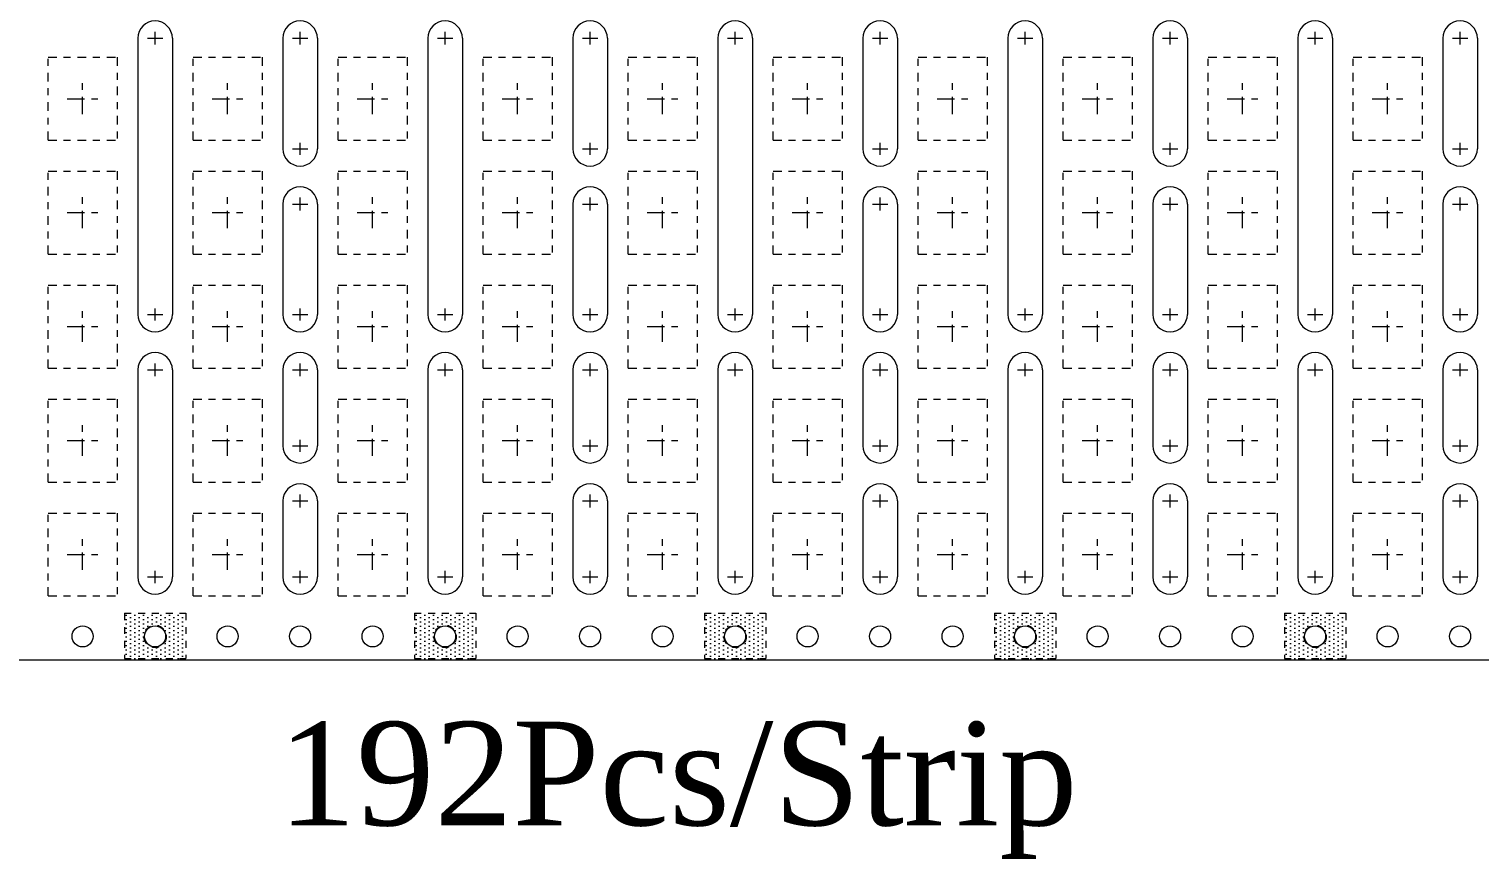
# Model space of a CAD drawing. Header units: inches. Extents: x -19 to 58, y -108 to 12.
# Drawn here: x 4.43 to 25.43, y -107.61 to -95.59 of the extents above; entities that cross this region are included whole.
import ezdxf

# ---------------------------------------------------------------- set-up
doc = ezdxf.new("R2010")
doc.units = ezdxf.units.IN
doc.header["$LTSCALE"] = 0.1
doc.header["$MEASUREMENT"] = 0
for name, pattern in [('ACANSTGL', [0.11811, 0.07874, -0.03937]), ('CENTER', [2, 1.25, -0.25, 0.25, -0.25]), ('HIDDEN', [0.375, 0.25, -0.125])]:
    doc.linetypes.add(name, pattern=pattern)
doc.layers.add('1', color=7, linetype='Continuous')
doc.layers.add('3D', color=4, linetype='Continuous')
doc.layers.add('1D', color=4, linetype='Continuous', lineweight=9)
doc.layers.add('P-L', color=7, linetype='HIDDEN', lineweight=13)

msp = doc.modelspace()

# ---------------------------------------------------------------- hatches: boundary and pattern name
at = {"layer": '1D'}
h = msp.add_hatch(dxfattribs=at)
h.set_pattern_fill('DOTS', color=0, angle=90, style=0)
h.set_pattern_definition([(90, (-2073.287314, 220.92029), (-0.0625, 0.03125), [0, -0.0625])])
h.paths.add_polyline_path([(5.8107, -104.04979), (5.8107, -104.70479), (6.7007, -104.70479), (6.7007, -104.04979)])
edge = h.paths.add_edge_path(flags=16)
edge.add_arc((6.2557, -104.38479), 0.1624, 0, 360)
h = msp.add_hatch(dxfattribs=at)
h.set_pattern_fill('DOTS', color=0, angle=90, style=0)
h.set_pattern_definition([(90, (-2069.087314, 220.92029), (-0.0625, 0.03125), [0, -0.0625])])
h.paths.add_polyline_path([(10.0107, -104.04979), (10.0107, -104.70479), (10.9007, -104.70479), (10.9007, -104.04979)])
edge = h.paths.add_edge_path(flags=16)
edge.add_arc((10.4557, -104.38479), 0.1624, 0, 360)
h = msp.add_hatch(dxfattribs=at)
h.set_pattern_fill('DOTS', color=0, angle=90, style=0)
h.set_pattern_definition([(90, (-2064.887314, 220.92029), (-0.0625, 0.03125), [0, -0.0625])])
h.paths.add_polyline_path([(14.2107, -104.04979), (14.2107, -104.70479), (15.1007, -104.70479), (15.1007, -104.04979)])
edge = h.paths.add_edge_path(flags=16)
edge.add_arc((14.6557, -104.38479), 0.1624, 0, 360)
h = msp.add_hatch(dxfattribs=at)
h.set_pattern_fill('DOTS', color=0, angle=90, style=0)
h.set_pattern_definition([(90, (-2060.687314, 220.92029), (-0.0625, 0.03125), [0, -0.0625])])
h.paths.add_polyline_path([(18.4107, -104.04979), (18.4107, -104.70479), (19.3007, -104.70479), (19.3007, -104.04979)])
edge = h.paths.add_edge_path(flags=16)
edge.add_arc((18.8557, -104.38479), 0.1624, 0, 360)
h = msp.add_hatch(dxfattribs=at)
h.set_pattern_fill('DOTS', color=0, angle=90, style=0)
h.set_pattern_definition([(90, (-2056.487314, 220.92029), (-0.0625, 0.03125), [0, -0.0625])])
h.paths.add_polyline_path([(22.6107, -104.04979), (22.6107, -104.70479), (23.5007, -104.70479), (23.5007, -104.04979)])
edge = h.paths.add_edge_path(flags=16)
edge.add_arc((23.0557, -104.38479), 0.1624, 0, 360)

# ---------------------------------------------------------------- linework, layer by layer
at = {"lineweight": 9}
msp.add_line((-12.1909, -104.72479), (37.3023, -104.72479), dxfattribs=at)
at = {"layer": '1', "lineweight": 9}
for centre in [(5.2057, -104.38479), (6.2557, -104.38479), (7.3057, -104.38479), (8.3557, -104.38479), (9.4057, -104.38479), (10.4557, -104.38479), (11.5057, -104.38479), (12.5557, -104.38479), (13.6057, -104.38479), (14.6557, -104.38479), (15.7057, -104.38479), (16.7557, -104.38479), (17.8057, -104.38479), (18.8557, -104.38479), (19.9057, -104.38479), (20.9557, -104.38479), (22.0057, -104.38479), (23.0557, -104.38479), (24.1057, -104.38479), (25.1557, -104.38479)]:
    msp.add_circle(centre, 0.1524, dxfattribs=at)
at = {"layer": '1D', "color": 0}
for p, q in [((6.00569, -95.72479), (6.00569, -99.72479)), ((6.50569, -95.72479), (6.50569, -99.72479)), ((8.10569, -95.72479), (8.10569, -97.32479)), ((8.60569, -95.72479), (8.60569, -97.32479)), ((10.20569, -95.72479), (10.20569, -99.72479)), ((10.70569, -95.72479), (10.70569, -99.72479)), ((12.30569, -95.72479), (12.30569, -97.32479)), ((12.80569, -95.72479), (12.80569, -97.32479)), ((14.40569, -95.72479), (14.40569, -99.72479)), ((14.90569, -95.72479), (14.90569, -99.72479)), ((16.50569, -95.72479), (16.50569, -97.32479)), ((17.00569, -95.72479), (17.00569, -97.32479)), ((18.60569, -95.72479), (18.60569, -99.72479)), ((19.10569, -95.72479), (19.10569, -99.72479)), ((20.70569, -95.72479), (20.70569, -97.32479)), ((21.20569, -95.72479), (21.20569, -97.32479)), ((22.80569, -95.72479), (22.80569, -99.72479)), ((23.30569, -95.72479), (23.30569, -99.72479)), ((24.90569, -95.72479), (24.90569, -97.32479)), ((25.40569, -95.72479), (25.40569, -97.32479)), ((8.10569, -98.12479), (8.10569, -99.72479)), ((8.60569, -98.12479), (8.60569, -99.72479)), ((12.30569, -98.12479), (12.30569, -99.72479)), ((12.80569, -98.12479), (12.80569, -99.72479)), ((16.50569, -98.12479), (16.50569, -99.72479)), ((17.00569, -98.12479), (17.00569, -99.72479)), ((20.70569, -98.12479), (20.70569, -99.72479)), ((21.20569, -98.12479), (21.20569, -99.72479)), ((24.90569, -98.12479), (24.90569, -99.72479)), ((25.40569, -98.12479), (25.40569, -99.72479)), ((6.00569, -100.52479), (6.00569, -103.52479)), ((6.50569, -100.52479), (6.50569, -103.52479)), ((8.10569, -100.52479), (8.10569, -101.62479)), ((8.60569, -100.52479), (8.60569, -101.62479)), ((10.20569, -100.52479), (10.20569, -103.52479)), ((10.70569, -100.52479), (10.70569, -103.52479)), ((12.30569, -100.52479), (12.30569, -101.62479)), ((12.80569, -100.52479), (12.80569, -101.62479)), ((14.40569, -100.52479), (14.40569, -103.52479)), ((14.90569, -100.52479), (14.90569, -103.52479)), ((16.50569, -100.52479), (16.50569, -101.62479)), ((17.00569, -100.52479), (17.00569, -101.62479)), ((18.60569, -100.52479), (18.60569, -103.52479)), ((19.10569, -100.52479), (19.10569, -103.52479)), ((20.70569, -100.52479), (20.70569, -101.62479)), ((21.20569, -100.52479), (21.20569, -101.62479)), ((22.80569, -100.52479), (22.80569, -103.52479)), ((23.30569, -100.52479), (23.30569, -103.52479)), ((24.90569, -100.52479), (24.90569, -101.62479)), ((25.40569, -100.52479), (25.40569, -101.62479)), ((8.10569, -102.42479), (8.10569, -103.52479)), ((8.60569, -102.42479), (8.60569, -103.52479)), ((12.30569, -102.42479), (12.30569, -103.52479)), ((12.80569, -102.42479), (12.80569, -103.52479)), ((16.50569, -102.42479), (16.50569, -103.52479)), ((17.00569, -102.42479), (17.00569, -103.52479)), ((20.70569, -102.42479), (20.70569, -103.52479)), ((21.20569, -102.42479), (21.20569, -103.52479)), ((24.90569, -102.42479), (24.90569, -103.52479)), ((25.40569, -102.42479), (25.40569, -103.52479))]:
    msp.add_line(p, q, dxfattribs=at)
at = {"layer": '1D', "linetype": 'ACANSTGL', "ltscale": 10}
for p, q in [((5.8107, -104.04979), (6.7007, -104.04979)), ((5.8107, -104.04979), (5.8107, -104.70479)), ((6.7007, -104.04979), (6.7007, -104.70479)), ((10.0107, -104.04979), (10.9007, -104.04979)), ((10.0107, -104.04979), (10.0107, -104.70479)), ((10.9007, -104.04979), (10.9007, -104.70479)), ((14.2107, -104.04979), (15.1007, -104.04979)), ((14.2107, -104.04979), (14.2107, -104.70479)), ((15.1007, -104.04979), (15.1007, -104.70479)), ((18.4107, -104.04979), (19.3007, -104.04979)), ((18.4107, -104.04979), (18.4107, -104.70479)), ((19.3007, -104.04979), (19.3007, -104.70479)), ((22.6107, -104.04979), (23.5007, -104.04979)), ((22.6107, -104.04979), (22.6107, -104.70479)), ((23.5007, -104.04979), (23.5007, -104.70479)), ((5.8107, -104.70479), (6.7007, -104.70479)), ((10.0107, -104.70479), (10.9007, -104.70479)), ((14.2107, -104.70479), (15.1007, -104.70479)), ((18.4107, -104.70479), (19.3007, -104.70479)), ((22.6107, -104.70479), (23.5007, -104.70479))]:
    msp.add_line(p, q, dxfattribs=at)
at = {"layer": '1D', "color": 0}
for centre, start, end in [((6.25569, -95.72479), 0, 180), ((8.35569, -95.72479), 0, 180), ((10.45569, -95.72479), 0, 180), ((12.55569, -95.72479), 0, 180), ((14.65569, -95.72479), 0, 180), ((16.75569, -95.72479), 0, 180), ((18.85569, -95.72479), 0, 180), ((20.95569, -95.72479), 0, 180), ((23.05569, -95.72479), 0, 180), ((25.15569, -95.72479), 0, 180), ((8.35569, -97.32479), 180, 0), ((12.55569, -97.32479), 180, 0), ((16.75569, -97.32479), 180, 0), ((20.95569, -97.32479), 180, 0), ((25.15569, -97.32479), 180, 0), ((8.35569, -98.12479), 0, 180), ((12.55569, -98.12479), 0, 180), ((16.75569, -98.12479), 0, 180), ((20.95569, -98.12479), 0, 180), ((25.15569, -98.12479), 0, 180), ((6.25569, -99.72479), 180, 0), ((6.25569, -99.72479), 180, 0), ((8.35569, -99.72479), 180, 0), ((10.45569, -99.72479), 180, 0), ((10.45569, -99.72479), 180, 0), ((12.55569, -99.72479), 180, 0), ((14.65569, -99.72479), 180, 0), ((14.65569, -99.72479), 180, 0), ((16.75569, -99.72479), 180, 0), ((18.85569, -99.72479), 180, 0), ((18.85569, -99.72479), 180, 0), ((20.95569, -99.72479), 180, 0), ((23.05569, -99.72479), 180, 0), ((25.15569, -99.72479), 180, 0), ((6.25569, -100.52479), 0, 180), ((8.35569, -100.52479), 0, 180), ((10.45569, -100.52479), 0, 180), ((12.55569, -100.52479), 0, 180), ((14.65569, -100.52479), 0, 180), ((16.75569, -100.52479), 0, 180), ((18.85569, -100.52479), 0, 180), ((20.95569, -100.52479), 0, 180), ((23.05569, -100.52479), 0, 180), ((25.15569, -100.52479), 0, 180), ((8.35569, -101.62479), 180, 0), ((12.55569, -101.62479), 180, 0), ((16.75569, -101.62479), 180, 0), ((20.95569, -101.62479), 180, 0), ((25.15569, -101.62479), 180, 0), ((8.35569, -102.42479), 0, 180), ((12.55569, -102.42479), 0, 180), ((16.75569, -102.42479), 0, 180), ((20.95569, -102.42479), 0, 180), ((25.15569, -102.42479), 0, 180), ((6.25569, -103.52479), 180, 0), ((8.35569, -103.52479), 180, 0), ((10.45569, -103.52479), 180, 0), ((12.55569, -103.52479), 180, 0), ((14.65569, -103.52479), 180, 0), ((16.75569, -103.52479), 180, 0), ((18.85569, -103.52479), 180, 0), ((20.95569, -103.52479), 180, 0), ((23.05569, -103.52479), 180, 0), ((25.15569, -103.52479), 180, 0)]:
    msp.add_arc(centre, 0.25, start, end, dxfattribs=at)
at = {"layer": '3D', "color": 1, "linetype": 'CENTER', "lineweight": 5, "ltscale": 2}
for p, q in [((6.14442, -95.72479), (6.36697, -95.72479)), ((6.25569, -95.81717), (6.25569, -95.63241)), ((8.24442, -95.72479), (8.46697, -95.72479)), ((8.35569, -95.81717), (8.35569, -95.63241)), ((10.34442, -95.72479), (10.56697, -95.72479)), ((10.45569, -95.81717), (10.45569, -95.63241)), ((12.44442, -95.72479), (12.66697, -95.72479)), ((12.55569, -95.81717), (12.55569, -95.63241)), ((14.54442, -95.72479), (14.76697, -95.72479)), ((14.65569, -95.81717), (14.65569, -95.63241)), ((16.64442, -95.72479), (16.86697, -95.72479)), ((16.75569, -95.81717), (16.75569, -95.63241)), ((18.74442, -95.72479), (18.96697, -95.72479)), ((18.85569, -95.81717), (18.85569, -95.63241)), ((20.84442, -95.72479), (21.06697, -95.72479)), ((20.95569, -95.81717), (20.95569, -95.63241)), ((22.94442, -95.72479), (23.16697, -95.72479)), ((23.05569, -95.81717), (23.05569, -95.63241)), ((25.04442, -95.72479), (25.26697, -95.72479)), ((25.15569, -95.81717), (25.15569, -95.63241)), ((8.24442, -97.32479), (8.46697, -97.32479)), ((8.35569, -97.4124), (8.35569, -97.23718)), ((12.44442, -97.32479), (12.66697, -97.32479)), ((12.55569, -97.4124), (12.55569, -97.23718)), ((16.64442, -97.32479), (16.86697, -97.32479)), ((16.75569, -97.4124), (16.75569, -97.23718)), ((20.84442, -97.32479), (21.06697, -97.32479)), ((20.95569, -97.4124), (20.95569, -97.23718)), ((25.04442, -97.32479), (25.26697, -97.32479)), ((25.15569, -97.4124), (25.15569, -97.23718)), ((8.35569, -98.21717), (8.35569, -98.03241)), ((12.55569, -98.21717), (12.55569, -98.03241)), ((16.75569, -98.21717), (16.75569, -98.03241)), ((20.95569, -98.21717), (20.95569, -98.03241)), ((25.15569, -98.21717), (25.15569, -98.03241)), ((8.24442, -98.12479), (8.46697, -98.12479)), ((12.44442, -98.12479), (12.66697, -98.12479)), ((16.64442, -98.12479), (16.86697, -98.12479)), ((20.84442, -98.12479), (21.06697, -98.12479)), ((25.04442, -98.12479), (25.26697, -98.12479)), ((6.14442, -99.72479), (6.36697, -99.72479)), ((6.14442, -99.72479), (6.36697, -99.72479)), ((6.25569, -99.8124), (6.25569, -99.63718)), ((6.25569, -99.8124), (6.25569, -99.63718)), ((8.24442, -99.72479), (8.46697, -99.72479)), ((8.35569, -99.8124), (8.35569, -99.63718)), ((10.34442, -99.72479), (10.56697, -99.72479)), ((10.34442, -99.72479), (10.56697, -99.72479)), ((10.45569, -99.8124), (10.45569, -99.63718)), ((10.45569, -99.8124), (10.45569, -99.63718)), ((12.44442, -99.72479), (12.66697, -99.72479)), ((12.55569, -99.8124), (12.55569, -99.63718)), ((14.54442, -99.72479), (14.76697, -99.72479)), ((14.54442, -99.72479), (14.76697, -99.72479)), ((14.65569, -99.8124), (14.65569, -99.63718)), ((14.65569, -99.8124), (14.65569, -99.63718)), ((16.64442, -99.72479), (16.86697, -99.72479)), ((16.75569, -99.8124), (16.75569, -99.63718)), ((18.74442, -99.72479), (18.96697, -99.72479)), ((18.74442, -99.72479), (18.96697, -99.72479)), ((18.85569, -99.8124), (18.85569, -99.63718)), ((18.85569, -99.8124), (18.85569, -99.63718)), ((20.84442, -99.72479), (21.06697, -99.72479)), ((20.95569, -99.8124), (20.95569, -99.63718)), ((22.94442, -99.72479), (23.16697, -99.72479)), ((22.94442, -99.72479), (23.16697, -99.72479)), ((23.05569, -99.8124), (23.05569, -99.63718)), ((23.05569, -99.8124), (23.05569, -99.63718)), ((25.04442, -99.72479), (25.26697, -99.72479)), ((25.15569, -99.8124), (25.15569, -99.63718)), ((6.14442, -100.52479), (6.36697, -100.52479)), ((6.25569, -100.61717), (6.25569, -100.43241)), ((8.24442, -100.52479), (8.46697, -100.52479)), ((8.35569, -100.61717), (8.35569, -100.43241)), ((10.34442, -100.52479), (10.56697, -100.52479)), ((10.45569, -100.61717), (10.45569, -100.43241)), ((12.44442, -100.52479), (12.66697, -100.52479)), ((12.55569, -100.61717), (12.55569, -100.43241)), ((14.54442, -100.52479), (14.76697, -100.52479)), ((14.65569, -100.61717), (14.65569, -100.43241)), ((16.64442, -100.52479), (16.86697, -100.52479)), ((16.75569, -100.61717), (16.75569, -100.43241)), ((18.74442, -100.52479), (18.96697, -100.52479)), ((18.85569, -100.61717), (18.85569, -100.43241)), ((20.84442, -100.52479), (21.06697, -100.52479)), ((20.95569, -100.61717), (20.95569, -100.43241)), ((22.94442, -100.52479), (23.16697, -100.52479)), ((23.05569, -100.61717), (23.05569, -100.43241)), ((25.04442, -100.52479), (25.26697, -100.52479)), ((25.15569, -100.61717), (25.15569, -100.43241)), ((8.24442, -101.62479), (8.46697, -101.62479)), ((8.35569, -101.7124), (8.35569, -101.53718)), ((12.44442, -101.62479), (12.66697, -101.62479)), ((12.55569, -101.7124), (12.55569, -101.53718)), ((16.64442, -101.62479), (16.86697, -101.62479)), ((16.75569, -101.7124), (16.75569, -101.53718)), ((20.84442, -101.62479), (21.06697, -101.62479)), ((20.95569, -101.7124), (20.95569, -101.53718)), ((25.04442, -101.62479), (25.26697, -101.62479)), ((25.15569, -101.7124), (25.15569, -101.53718)), ((8.24442, -102.42479), (8.46697, -102.42479)), ((8.35569, -102.51717), (8.35569, -102.33241)), ((12.44442, -102.42479), (12.66697, -102.42479)), ((12.55569, -102.51717), (12.55569, -102.33241)), ((16.64442, -102.42479), (16.86697, -102.42479)), ((16.75569, -102.51717), (16.75569, -102.33241)), ((20.84442, -102.42479), (21.06697, -102.42479)), ((20.95569, -102.51717), (20.95569, -102.33241)), ((25.04442, -102.42479), (25.26697, -102.42479)), ((25.15569, -102.51717), (25.15569, -102.33241)), ((6.14442, -103.52479), (6.36697, -103.52479)), ((6.25569, -103.6124), (6.25569, -103.43718)), ((8.24442, -103.52479), (8.46697, -103.52479)), ((8.35569, -103.6124), (8.35569, -103.43718)), ((10.34442, -103.52479), (10.56697, -103.52479)), ((10.45569, -103.6124), (10.45569, -103.43718)), ((12.44442, -103.52479), (12.66697, -103.52479)), ((12.55569, -103.6124), (12.55569, -103.43718)), ((14.54442, -103.52479), (14.76697, -103.52479)), ((14.65569, -103.6124), (14.65569, -103.43718)), ((16.64442, -103.52479), (16.86697, -103.52479)), ((16.75569, -103.6124), (16.75569, -103.43718)), ((18.74442, -103.52479), (18.96697, -103.52479)), ((18.85569, -103.6124), (18.85569, -103.43718)), ((20.84442, -103.52479), (21.06697, -103.52479)), ((20.95569, -103.6124), (20.95569, -103.43718)), ((22.94442, -103.52479), (23.16697, -103.52479)), ((23.05569, -103.6124), (23.05569, -103.43718)), ((25.04442, -103.52479), (25.26697, -103.52479)), ((25.15569, -103.6124), (25.15569, -103.43718))]:
    msp.add_line(p, q, dxfattribs=at)
at = {"layer": '3D', "color": 2, "linetype": 'CENTER', "lineweight": 9}
for p, q in [((4.7057, -97.19979), (4.7057, -95.99979)), ((4.7057, -95.99979), (5.7057, -95.99979)), ((5.7057, -95.99979), (5.7057, -97.19979)), ((6.8057, -97.19979), (6.8057, -95.99979)), ((6.8057, -95.99979), (7.8057, -95.99979)), ((7.8057, -95.99979), (7.8057, -97.19979)), ((8.9057, -97.19979), (8.9057, -95.99979)), ((8.9057, -95.99979), (9.9057, -95.99979)), ((9.9057, -95.99979), (9.9057, -97.19979)), ((11.0057, -97.19979), (11.0057, -95.99979)), ((11.0057, -95.99979), (12.0057, -95.99979)), ((12.0057, -95.99979), (12.0057, -97.19979)), ((13.1057, -97.19979), (13.1057, -95.99979)), ((13.1057, -95.99979), (14.1057, -95.99979)), ((14.1057, -95.99979), (14.1057, -97.19979)), ((15.2057, -97.19979), (15.2057, -95.99979)), ((15.2057, -95.99979), (16.2057, -95.99979)), ((16.2057, -95.99979), (16.2057, -97.19979)), ((17.3057, -97.19979), (17.3057, -95.99979)), ((17.3057, -95.99979), (18.3057, -95.99979)), ((18.3057, -95.99979), (18.3057, -97.19979)), ((19.4057, -97.19979), (19.4057, -95.99979)), ((19.4057, -95.99979), (20.4057, -95.99979)), ((20.4057, -95.99979), (20.4057, -97.19979)), ((21.5057, -97.19979), (21.5057, -95.99979)), ((21.5057, -95.99979), (22.5057, -95.99979)), ((22.5057, -95.99979), (22.5057, -97.19979)), ((23.6057, -97.19979), (23.6057, -95.99979)), ((23.6057, -95.99979), (24.6057, -95.99979)), ((24.6057, -95.99979), (24.6057, -97.19979)), ((4.7057, -97.19979), (5.7057, -97.19979)), ((6.8057, -97.19979), (7.8057, -97.19979)), ((8.9057, -97.19979), (9.9057, -97.19979)), ((11.0057, -97.19979), (12.0057, -97.19979)), ((13.1057, -97.19979), (14.1057, -97.19979)), ((15.2057, -97.19979), (16.2057, -97.19979)), ((17.3057, -97.19979), (18.3057, -97.19979)), ((19.4057, -97.19979), (20.4057, -97.19979)), ((21.5057, -97.19979), (22.5057, -97.19979)), ((23.6057, -97.19979), (24.6057, -97.19979)), ((4.7057, -98.84979), (4.7057, -97.64979)), ((4.7057, -97.64979), (5.7057, -97.64979)), ((5.7057, -97.64979), (5.7057, -98.84979)), ((6.8057, -98.84979), (6.8057, -97.64979)), ((6.8057, -97.64979), (7.8057, -97.64979)), ((7.8057, -97.64979), (7.8057, -98.84979)), ((8.9057, -98.84979), (8.9057, -97.64979)), ((8.9057, -97.64979), (9.9057, -97.64979)), ((9.9057, -97.64979), (9.9057, -98.84979)), ((11.0057, -98.84979), (11.0057, -97.64979)), ((11.0057, -97.64979), (12.0057, -97.64979)), ((12.0057, -97.64979), (12.0057, -98.84979)), ((13.1057, -98.84979), (13.1057, -97.64979)), ((13.1057, -97.64979), (14.1057, -97.64979)), ((14.1057, -97.64979), (14.1057, -98.84979)), ((15.2057, -98.84979), (15.2057, -97.64979)), ((15.2057, -97.64979), (16.2057, -97.64979)), ((16.2057, -97.64979), (16.2057, -98.84979)), ((17.3057, -98.84979), (17.3057, -97.64979)), ((17.3057, -97.64979), (18.3057, -97.64979)), ((18.3057, -97.64979), (18.3057, -98.84979)), ((19.4057, -98.84979), (19.4057, -97.64979)), ((19.4057, -97.64979), (20.4057, -97.64979)), ((20.4057, -97.64979), (20.4057, -98.84979)), ((21.5057, -98.84979), (21.5057, -97.64979)), ((21.5057, -97.64979), (22.5057, -97.64979)), ((22.5057, -97.64979), (22.5057, -98.84979)), ((23.6057, -98.84979), (23.6057, -97.64979)), ((23.6057, -97.64979), (24.6057, -97.64979)), ((24.6057, -97.64979), (24.6057, -98.84979)), ((4.7057, -98.84979), (5.7057, -98.84979)), ((6.8057, -98.84979), (7.8057, -98.84979)), ((8.9057, -98.84979), (9.9057, -98.84979)), ((11.0057, -98.84979), (12.0057, -98.84979)), ((13.1057, -98.84979), (14.1057, -98.84979)), ((15.2057, -98.84979), (16.2057, -98.84979)), ((17.3057, -98.84979), (18.3057, -98.84979)), ((19.4057, -98.84979), (20.4057, -98.84979)), ((21.5057, -98.84979), (22.5057, -98.84979)), ((23.6057, -98.84979), (24.6057, -98.84979)), ((4.7057, -100.49979), (4.7057, -99.29979)), ((4.7057, -99.29979), (5.7057, -99.29979)), ((5.7057, -99.29979), (5.7057, -100.49979)), ((6.8057, -100.49979), (6.8057, -99.29979)), ((6.8057, -99.29979), (7.8057, -99.29979)), ((7.8057, -99.29979), (7.8057, -100.49979)), ((8.9057, -100.49979), (8.9057, -99.29979)), ((8.9057, -99.29979), (9.9057, -99.29979)), ((9.9057, -99.29979), (9.9057, -100.49979)), ((11.0057, -100.49979), (11.0057, -99.29979)), ((11.0057, -99.29979), (12.0057, -99.29979)), ((12.0057, -99.29979), (12.0057, -100.49979)), ((13.1057, -100.49979), (13.1057, -99.29979)), ((13.1057, -99.29979), (14.1057, -99.29979)), ((14.1057, -99.29979), (14.1057, -100.49979)), ((15.2057, -100.49979), (15.2057, -99.29979)), ((15.2057, -99.29979), (16.2057, -99.29979)), ((16.2057, -99.29979), (16.2057, -100.49979)), ((17.3057, -100.49979), (17.3057, -99.29979)), ((17.3057, -99.29979), (18.3057, -99.29979)), ((18.3057, -99.29979), (18.3057, -100.49979)), ((19.4057, -100.49979), (19.4057, -99.29979)), ((19.4057, -99.29979), (20.4057, -99.29979)), ((20.4057, -99.29979), (20.4057, -100.49979)), ((21.5057, -100.49979), (21.5057, -99.29979)), ((21.5057, -99.29979), (22.5057, -99.29979)), ((22.5057, -99.29979), (22.5057, -100.49979)), ((23.6057, -100.49979), (23.6057, -99.29979)), ((23.6057, -99.29979), (24.6057, -99.29979)), ((24.6057, -99.29979), (24.6057, -100.49979)), ((4.7057, -100.49979), (5.7057, -100.49979)), ((6.8057, -100.49979), (7.8057, -100.49979)), ((8.9057, -100.49979), (9.9057, -100.49979)), ((11.0057, -100.49979), (12.0057, -100.49979)), ((13.1057, -100.49979), (14.1057, -100.49979)), ((15.2057, -100.49979), (16.2057, -100.49979)), ((17.3057, -100.49979), (18.3057, -100.49979)), ((19.4057, -100.49979), (20.4057, -100.49979)), ((21.5057, -100.49979), (22.5057, -100.49979)), ((23.6057, -100.49979), (24.6057, -100.49979)), ((4.7057, -102.14979), (4.7057, -100.94979)), ((4.7057, -100.94979), (5.7057, -100.94979)), ((5.7057, -100.94979), (5.7057, -102.14979)), ((6.8057, -102.14979), (6.8057, -100.94979)), ((6.8057, -100.94979), (7.8057, -100.94979)), ((7.8057, -100.94979), (7.8057, -102.14979)), ((8.9057, -102.14979), (8.9057, -100.94979)), ((8.9057, -100.94979), (9.9057, -100.94979)), ((9.9057, -100.94979), (9.9057, -102.14979)), ((11.0057, -102.14979), (11.0057, -100.94979)), ((11.0057, -100.94979), (12.0057, -100.94979)), ((12.0057, -100.94979), (12.0057, -102.14979)), ((13.1057, -102.14979), (13.1057, -100.94979)), ((13.1057, -100.94979), (14.1057, -100.94979)), ((14.1057, -100.94979), (14.1057, -102.14979)), ((15.2057, -102.14979), (15.2057, -100.94979)), ((15.2057, -100.94979), (16.2057, -100.94979)), ((16.2057, -100.94979), (16.2057, -102.14979)), ((17.3057, -102.14979), (17.3057, -100.94979)), ((17.3057, -100.94979), (18.3057, -100.94979)), ((18.3057, -100.94979), (18.3057, -102.14979)), ((19.4057, -102.14979), (19.4057, -100.94979)), ((19.4057, -100.94979), (20.4057, -100.94979)), ((20.4057, -100.94979), (20.4057, -102.14979)), ((21.5057, -102.14979), (21.5057, -100.94979)), ((21.5057, -100.94979), (22.5057, -100.94979)), ((22.5057, -100.94979), (22.5057, -102.14979)), ((23.6057, -102.14979), (23.6057, -100.94979)), ((23.6057, -100.94979), (24.6057, -100.94979)), ((24.6057, -100.94979), (24.6057, -102.14979)), ((4.7057, -102.14979), (5.7057, -102.14979)), ((6.8057, -102.14979), (7.8057, -102.14979)), ((8.9057, -102.14979), (9.9057, -102.14979)), ((11.0057, -102.14979), (12.0057, -102.14979)), ((13.1057, -102.14979), (14.1057, -102.14979)), ((15.2057, -102.14979), (16.2057, -102.14979)), ((17.3057, -102.14979), (18.3057, -102.14979)), ((19.4057, -102.14979), (20.4057, -102.14979)), ((21.5057, -102.14979), (22.5057, -102.14979)), ((23.6057, -102.14979), (24.6057, -102.14979)), ((4.7057, -103.79979), (4.7057, -102.59979)), ((4.7057, -102.59979), (5.7057, -102.59979)), ((5.7057, -102.59979), (5.7057, -103.79979)), ((6.8057, -103.79979), (6.8057, -102.59979)), ((6.8057, -102.59979), (7.8057, -102.59979)), ((7.8057, -102.59979), (7.8057, -103.79979)), ((8.9057, -103.79979), (8.9057, -102.59979)), ((8.9057, -102.59979), (9.9057, -102.59979)), ((9.9057, -102.59979), (9.9057, -103.79979)), ((11.0057, -103.79979), (11.0057, -102.59979)), ((11.0057, -102.59979), (12.0057, -102.59979)), ((12.0057, -102.59979), (12.0057, -103.79979)), ((13.1057, -103.79979), (13.1057, -102.59979)), ((13.1057, -102.59979), (14.1057, -102.59979)), ((14.1057, -102.59979), (14.1057, -103.79979)), ((15.2057, -103.79979), (15.2057, -102.59979)), ((15.2057, -102.59979), (16.2057, -102.59979)), ((16.2057, -102.59979), (16.2057, -103.79979)), ((17.3057, -103.79979), (17.3057, -102.59979)), ((17.3057, -102.59979), (18.3057, -102.59979)), ((18.3057, -102.59979), (18.3057, -103.79979)), ((19.4057, -103.79979), (19.4057, -102.59979)), ((19.4057, -102.59979), (20.4057, -102.59979)), ((20.4057, -102.59979), (20.4057, -103.79979)), ((21.5057, -103.79979), (21.5057, -102.59979)), ((21.5057, -102.59979), (22.5057, -102.59979)), ((22.5057, -102.59979), (22.5057, -103.79979)), ((23.6057, -103.79979), (23.6057, -102.59979)), ((23.6057, -102.59979), (24.6057, -102.59979)), ((24.6057, -102.59979), (24.6057, -103.79979)), ((4.7057, -103.79979), (5.7057, -103.79979)), ((6.8057, -103.79979), (7.8057, -103.79979)), ((8.9057, -103.79979), (9.9057, -103.79979)), ((11.0057, -103.79979), (12.0057, -103.79979)), ((13.1057, -103.79979), (14.1057, -103.79979)), ((15.2057, -103.79979), (16.2057, -103.79979)), ((17.3057, -103.79979), (18.3057, -103.79979)), ((19.4057, -103.79979), (20.4057, -103.79979)), ((21.5057, -103.79979), (22.5057, -103.79979)), ((23.6057, -103.79979), (24.6057, -103.79979))]:
    msp.add_line(p, q, dxfattribs=at)
at = {"layer": '3D', "color": 1, "linetype": 'CENTER', "lineweight": 9, "ltscale": 2}
for p, q in [((5.2057, -96.82235), (5.2057, -96.37724)), ((7.3057, -96.82235), (7.3057, -96.37724)), ((9.4057, -96.82235), (9.4057, -96.37724)), ((11.5057, -96.82235), (11.5057, -96.37724)), ((13.6057, -96.82235), (13.6057, -96.37724)), ((15.7057, -96.82235), (15.7057, -96.37724)), ((17.8057, -96.82235), (17.8057, -96.37724)), ((19.9057, -96.82235), (19.9057, -96.37724)), ((22.0057, -96.82235), (22.0057, -96.37724)), ((24.1057, -96.82235), (24.1057, -96.37724)), ((4.98314, -96.59979), (5.42826, -96.59979)), ((7.08314, -96.59979), (7.52826, -96.59979)), ((9.18314, -96.59979), (9.62826, -96.59979)), ((11.28314, -96.59979), (11.72826, -96.59979)), ((13.38314, -96.59979), (13.82826, -96.59979)), ((15.48314, -96.59979), (15.92826, -96.59979)), ((17.58314, -96.59979), (18.02826, -96.59979)), ((19.68314, -96.59979), (20.12826, -96.59979)), ((21.78314, -96.59979), (22.22826, -96.59979)), ((23.88314, -96.59979), (24.32826, -96.59979)), ((5.2057, -98.47235), (5.2057, -98.02724)), ((7.3057, -98.47235), (7.3057, -98.02724)), ((9.4057, -98.47235), (9.4057, -98.02724)), ((11.5057, -98.47235), (11.5057, -98.02724)), ((13.6057, -98.47235), (13.6057, -98.02724)), ((15.7057, -98.47235), (15.7057, -98.02724)), ((17.8057, -98.47235), (17.8057, -98.02724)), ((19.9057, -98.47235), (19.9057, -98.02724)), ((22.0057, -98.47235), (22.0057, -98.02724)), ((24.1057, -98.47235), (24.1057, -98.02724)), ((4.98314, -98.24979), (5.42826, -98.24979)), ((7.08314, -98.24979), (7.52826, -98.24979)), ((9.18314, -98.24979), (9.62826, -98.24979)), ((11.28314, -98.24979), (11.72826, -98.24979)), ((13.38314, -98.24979), (13.82826, -98.24979)), ((15.48314, -98.24979), (15.92826, -98.24979)), ((17.58314, -98.24979), (18.02826, -98.24979)), ((19.68314, -98.24979), (20.12826, -98.24979)), ((21.78314, -98.24979), (22.22826, -98.24979)), ((23.88314, -98.24979), (24.32826, -98.24979)), ((5.2057, -100.12235), (5.2057, -99.67724)), ((7.3057, -100.12235), (7.3057, -99.67724)), ((9.4057, -100.12235), (9.4057, -99.67724)), ((11.5057, -100.12235), (11.5057, -99.67724)), ((13.6057, -100.12235), (13.6057, -99.67724)), ((15.7057, -100.12235), (15.7057, -99.67724)), ((17.8057, -100.12235), (17.8057, -99.67724)), ((19.9057, -100.12235), (19.9057, -99.67724)), ((22.0057, -100.12235), (22.0057, -99.67724)), ((24.1057, -100.12235), (24.1057, -99.67724)), ((4.98314, -99.89979), (5.42826, -99.89979)), ((7.08314, -99.89979), (7.52826, -99.89979)), ((9.18314, -99.89979), (9.62826, -99.89979)), ((11.28314, -99.89979), (11.72826, -99.89979)), ((13.38314, -99.89979), (13.82826, -99.89979)), ((15.48314, -99.89979), (15.92826, -99.89979)), ((17.58314, -99.89979), (18.02826, -99.89979)), ((19.68314, -99.89979), (20.12826, -99.89979)), ((21.78314, -99.89979), (22.22826, -99.89979)), ((23.88314, -99.89979), (24.32826, -99.89979)), ((5.2057, -101.77235), (5.2057, -101.32724)), ((7.3057, -101.77235), (7.3057, -101.32724)), ((9.4057, -101.77235), (9.4057, -101.32724)), ((11.5057, -101.77235), (11.5057, -101.32724)), ((13.6057, -101.77235), (13.6057, -101.32724)), ((15.7057, -101.77235), (15.7057, -101.32724)), ((17.8057, -101.77235), (17.8057, -101.32724)), ((19.9057, -101.77235), (19.9057, -101.32724)), ((22.0057, -101.77235), (22.0057, -101.32724)), ((24.1057, -101.77235), (24.1057, -101.32724)), ((4.98314, -101.54979), (5.42826, -101.54979)), ((7.08314, -101.54979), (7.52826, -101.54979)), ((9.18314, -101.54979), (9.62826, -101.54979)), ((11.28314, -101.54979), (11.72826, -101.54979)), ((13.38314, -101.54979), (13.82826, -101.54979)), ((15.48314, -101.54979), (15.92826, -101.54979)), ((17.58314, -101.54979), (18.02826, -101.54979)), ((19.68314, -101.54979), (20.12826, -101.54979)), ((21.78314, -101.54979), (22.22826, -101.54979)), ((23.88314, -101.54979), (24.32826, -101.54979)), ((5.2057, -103.42235), (5.2057, -102.97724)), ((7.3057, -103.42235), (7.3057, -102.97724)), ((9.4057, -103.42235), (9.4057, -102.97724)), ((11.5057, -103.42235), (11.5057, -102.97724)), ((13.6057, -103.42235), (13.6057, -102.97724)), ((15.7057, -103.42235), (15.7057, -102.97724)), ((17.8057, -103.42235), (17.8057, -102.97724)), ((19.9057, -103.42235), (19.9057, -102.97724)), ((22.0057, -103.42235), (22.0057, -102.97724)), ((24.1057, -103.42235), (24.1057, -102.97724)), ((4.98314, -103.19979), (5.42826, -103.19979)), ((7.08314, -103.19979), (7.52826, -103.19979)), ((9.18314, -103.19979), (9.62826, -103.19979)), ((11.28314, -103.19979), (11.72826, -103.19979)), ((13.38314, -103.19979), (13.82826, -103.19979)), ((15.48314, -103.19979), (15.92826, -103.19979)), ((17.58314, -103.19979), (18.02826, -103.19979)), ((19.68314, -103.19979), (20.12826, -103.19979)), ((21.78314, -103.19979), (22.22826, -103.19979)), ((23.88314, -103.19979), (24.32826, -103.19979))]:
    msp.add_line(p, q, dxfattribs=at)
at = {"layer": 'P-L', "color": 4, "ltscale": 4}
for centre in [(6.2557, -104.38479), (10.4557, -104.38479), (14.6557, -104.38479), (18.8557, -104.38479), (23.0557, -104.38479)]:
    msp.add_circle(centre, 0.1624, dxfattribs=at)

# ---------------------------------------------------------------- texts
at = {"insert": (8.03475, -105.62029), "char_height": 1.5, "attachment_point": 1}
msp.add_mtext_dynamic_manual_height_columns('{\\fRomantic|b0|i0|c2|p2;192Pcs/Strip}', width=11.9198186, gutter_width=1, heights=[0], dxfattribs=at)

doc.saveas('drawing.dxf')
